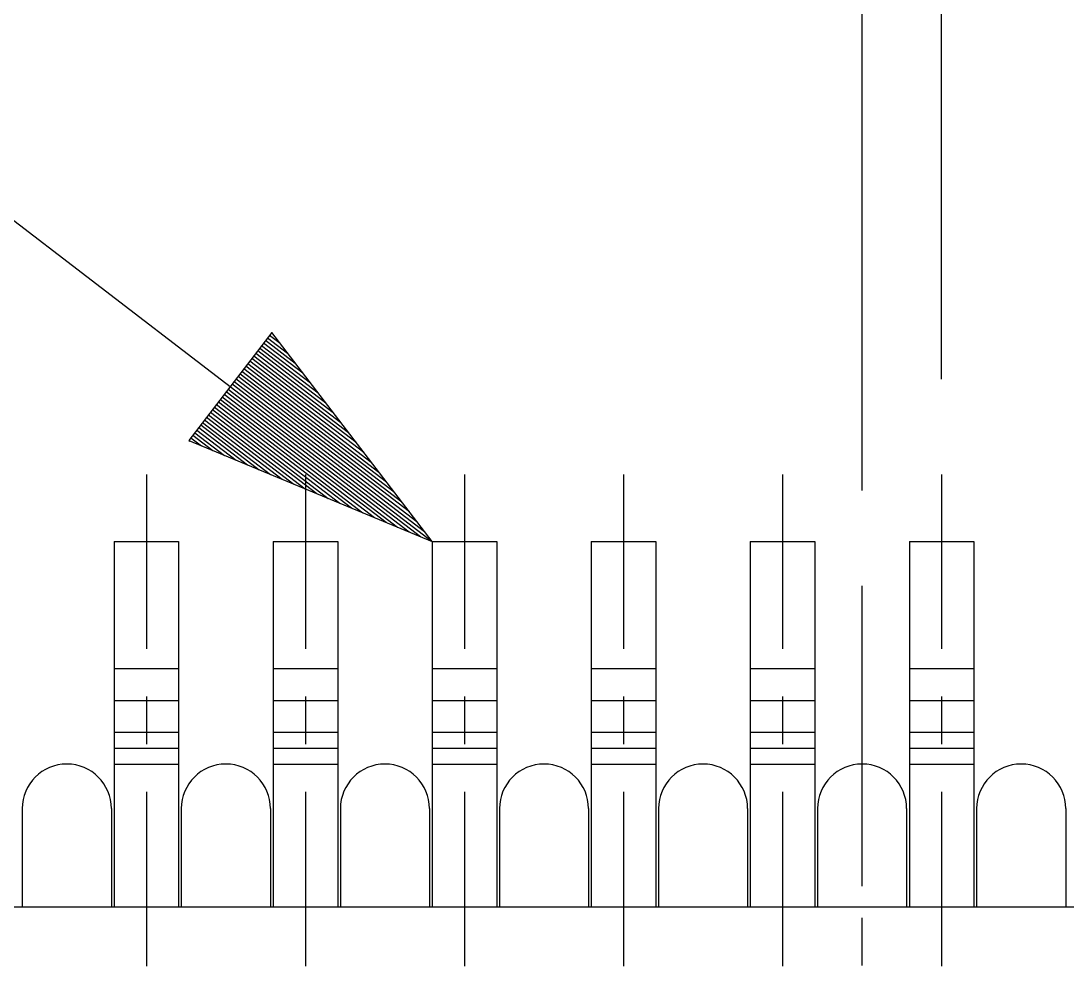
# Model space of a CAD drawing. Extents: x 0 to 420, y 0 to 297.
# Drawn here: x 64.46 to 80.9, y 216.74 to 231.6 of the extents above; entities that cross this region are included whole.
import ezdxf

# ---------------------------------------------------------------- set-up
doc = ezdxf.new("R2010")
doc.units = 0
doc.layers.add('541324033_sd', color=7, linetype='CONTINUOUS')

msp = doc.modelspace()

# ---------------------------------------------------------------- linework, layer by layer
at = {"layer": '541324033_sd', "color": 7}
for points in [[(77.680456, 224.218786), (77.680456, 238.969376)], [(78.930303, 225.968842), (78.930303, 238.969376)], [(78.930303, 225.968842), (78.930303, 238.969376)], [(60.515349, 231.397655), (70.923057, 223.418688), (68.40059, 226.7029), (67.096472, 225.001951), (70.923057, 223.418688)], [(68.304663, 226.57844), (68.771005, 226.220301)], [(68.335735, 226.618233), (68.651287, 226.376087)], [(68.366469, 226.658873), (68.531907, 226.531874)], [(68.397626, 226.698667), (68.412189, 226.68766)], [(68.397626, 226.698667), (68.412189, 226.68766)], [(68.181304, 226.416727), (69.249202, 225.598003)], [(68.212037, 226.457367), (69.129483, 225.753789)], [(68.242856, 226.49716), (69.010103, 225.909575)], [(68.273929, 226.5378), (68.890385, 226.065362)], [(68.057606, 226.255861), (69.727482, 224.975704)], [(68.08834, 226.295654), (69.607764, 225.131491)], [(68.119497, 226.336294), (69.4883, 225.28643)], [(68.150231, 226.376934), (69.368581, 225.442216)], [(67.933908, 226.094148), (70.205678, 224.352559)], [(67.964642, 226.134788), (70.08596, 224.508345)], [(67.995799, 226.174581), (69.96658, 224.664132)], [(68.026533, 226.215221), (69.846862, 224.819918)], [(67.81021, 225.933282), (70.683959, 223.730261)], [(67.841283, 225.973075), (70.564241, 223.8852)], [(67.872102, 226.013715), (70.444777, 224.040987)], [(67.902836, 226.053508), (70.325058, 224.196773)], [(67.686513, 225.771569), (70.560262, 223.568548)], [(67.717585, 225.812209), (70.741448, 223.494041)], [(67.748404, 225.852002), (70.923057, 223.418688)], [(67.748404, 225.852002), (70.923057, 223.418688)], [(67.779477, 225.892642), (70.803339, 223.574474)], [(67.563154, 225.610703), (69.834585, 223.869114)], [(67.593888, 225.650496), (70.016195, 223.793761)], [(67.624706, 225.691136), (70.197381, 223.719254)], [(67.655779, 225.731776), (70.378991, 223.643901)], [(67.439456, 225.44899), (69.109333, 224.168833)], [(67.470275, 225.48963), (69.290603, 224.094326)], [(67.501347, 225.529423), (69.472128, 224.018973)], [(67.532081, 225.570063), (69.653399, 223.94362)], [(67.315758, 225.288123), (68.383741, 224.468552)], [(67.346577, 225.327917), (68.565266, 224.394046)], [(67.37765, 225.368557), (68.746537, 224.319539)], [(67.408383, 225.409196), (68.927723, 224.244186)], [(67.192061, 225.126411), (67.658404, 224.769118)], [(67.223218, 225.16705), (67.839674, 224.694612)], [(67.253952, 225.206844), (68.021199, 224.619258)], [(67.284686, 225.247484), (68.20247, 224.543905)], [(67.09952, 225.005337), (67.114337, 224.994331)], [(67.09952, 225.005337), (67.114337, 224.994331)], [(67.130254, 225.045977), (67.295608, 224.919824)], [(67.161327, 225.086617), (67.476879, 224.844471)], [(66.430401, 224.468552), (66.430401, 221.731286)], [(68.930432, 224.468552), (68.930432, 221.731286)], [(71.430379, 224.468552), (71.430379, 221.731286)], [(73.930325, 224.468552), (73.930325, 221.731286)], [(76.430356, 224.468552), (76.430356, 221.731286)], [(78.930303, 224.468552), (78.930303, 221.731286)], [(65.92308, 223.418688), (66.938061, 223.418688), (66.938061, 221.418866)], [(65.92308, 223.418688), (65.92308, 221.418866)], [(68.423026, 223.418688), (69.438092, 223.418688), (69.438092, 221.418866)], [(68.423026, 223.418688), (68.423026, 221.418866)], [(70.923057, 223.418688), (71.938039, 223.418688), (71.938039, 221.418866)], [(70.923057, 223.418688), (70.923057, 221.418866)], [(73.423004, 223.418688), (74.437985, 223.418688), (74.437985, 221.418866)], [(73.423004, 223.418688), (73.423004, 221.418866)], [(75.92295, 223.418688), (76.938016, 223.418688), (76.938016, 221.418866)], [(75.92295, 223.418688), (75.92295, 221.418866)], [(78.422981, 223.418688), (79.437963, 223.418688), (79.437963, 221.418866)], [(78.422981, 223.418688), (78.422981, 221.418866)], [(77.680456, 218.001728), (77.680456, 222.718497)], [(65.92308, 221.418866), (66.938061, 221.418866), (66.938061, 220.918488)], [(65.92308, 221.418866), (65.92308, 220.918488)], [(68.423026, 221.418866), (69.438092, 221.418866), (69.438092, 220.918488)], [(68.423026, 221.418866), (68.423026, 220.918488)], [(70.923057, 221.418866), (71.938039, 221.418866), (71.938039, 220.918488)], [(70.923057, 221.418866), (70.923057, 220.918488)], [(73.423004, 221.418866), (74.437985, 221.418866), (74.437985, 220.918488)], [(73.423004, 221.418866), (73.423004, 220.918488)], [(75.92295, 221.418866), (76.938016, 221.418866), (76.938016, 220.918488)], [(75.92295, 221.418866), (75.92295, 220.918488)], [(78.422981, 221.418866), (79.437963, 221.418866), (79.437963, 220.918488)], [(78.422981, 221.418866), (78.422981, 220.918488)], [(65.92308, 220.918488), (65.92308, 220.418956)], [(65.92308, 220.918488), (66.938061, 220.918488)], [(66.430401, 220.981141), (66.430401, 220.230996)], [(66.938061, 220.918488), (66.938061, 220.418956)], [(68.423026, 220.918488), (68.423026, 220.418956)], [(68.423026, 220.918488), (69.438092, 220.918488)], [(68.930432, 220.981141), (68.930432, 220.230996)], [(69.438092, 220.918488), (69.438092, 220.418956)], [(70.923057, 220.918488), (70.923057, 220.418956)], [(70.923057, 220.918488), (71.938039, 220.918488)], [(71.430379, 220.981141), (71.430379, 220.230996)], [(71.938039, 220.918488), (71.938039, 220.418956)], [(73.423004, 220.918488), (73.423004, 220.418956)], [(73.423004, 220.918488), (74.437985, 220.918488)], [(73.930325, 220.981141), (73.930325, 220.230996)], [(74.437985, 220.918488), (74.437985, 220.418956)], [(75.92295, 220.918488), (75.92295, 220.418956)], [(75.92295, 220.918488), (76.938016, 220.918488)], [(76.430356, 220.981141), (76.430356, 220.230996)], [(76.938016, 220.918488), (76.938016, 220.418956)], [(78.422981, 220.918488), (78.422981, 220.418956)], [(78.422981, 220.918488), (79.437963, 220.918488)], [(78.930303, 220.981141), (78.930303, 220.230996)], [(79.437963, 220.918488), (79.437963, 220.418956)], [(65.92308, 220.418956), (65.92308, 220.16919)], [(65.92308, 220.418956), (66.938061, 220.418956)], [(66.938061, 220.418956), (66.938061, 220.16919)], [(68.423026, 220.418956), (68.423026, 220.16919)], [(68.423026, 220.418956), (69.438092, 220.418956)], [(69.438092, 220.418956), (69.438092, 220.16919)], [(70.923057, 220.418956), (70.923057, 220.16919)], [(70.923057, 220.418956), (71.938039, 220.418956)], [(71.938039, 220.418956), (71.938039, 220.16919)], [(73.423004, 220.418956), (73.423004, 220.16919)], [(73.423004, 220.418956), (74.437985, 220.418956)], [(74.437985, 220.418956), (74.437985, 220.16919)], [(75.92295, 220.418956), (75.92295, 220.16919)], [(75.92295, 220.418956), (76.938016, 220.418956)], [(76.938016, 220.418956), (76.938016, 220.16919)], [(78.422981, 220.418956), (78.422981, 220.16919)], [(78.422981, 220.418956), (79.437963, 220.418956)], [(79.437963, 220.418956), (79.437963, 220.16919)], [(65.92308, 220.16919), (65.92308, 219.918577)], [(65.92308, 220.16919), (66.938061, 220.16919)], [(66.938061, 220.16919), (66.938061, 219.918577)], [(68.423026, 220.16919), (68.423026, 219.918577)], [(68.423026, 220.16919), (69.438092, 220.16919)], [(69.438092, 220.16919), (69.438092, 219.918577)], [(70.923057, 220.16919), (70.923057, 219.918577)], [(70.923057, 220.16919), (71.938039, 220.16919)], [(71.938039, 220.16919), (71.938039, 219.918577)], [(73.423004, 220.16919), (73.423004, 219.918577)], [(73.423004, 220.16919), (74.437985, 220.16919)], [(74.437985, 220.16919), (74.437985, 219.918577)], [(75.92295, 220.16919), (75.92295, 219.918577)], [(75.92295, 220.16919), (76.938016, 220.16919)], [(76.938016, 220.16919), (76.938016, 219.918577)], [(78.422981, 220.16919), (78.422981, 219.918577)], [(78.422981, 220.16919), (79.437963, 220.16919)], [(79.437963, 220.16919), (79.437963, 219.918577)], [(65.92308, 219.918577), (66.938061, 219.918577), (66.938061, 217.668989)], [(65.92308, 219.918577), (65.92308, 217.668989)], [(68.423026, 219.918577), (69.438092, 219.918577), (69.438092, 217.668989)], [(68.423026, 219.918577), (68.423026, 217.668989)], [(70.923057, 219.918577), (71.938039, 219.918577), (71.938039, 217.668989)], [(70.923057, 219.918577), (70.923057, 217.668989)], [(73.423004, 219.918577), (74.437985, 219.918577), (74.437985, 217.668989)], [(73.423004, 219.918577), (73.423004, 217.668989)], [(75.92295, 219.918577), (76.938016, 219.918577), (76.938016, 217.668989)], [(75.92295, 219.918577), (75.92295, 217.668989)], [(78.422981, 219.918577), (79.437963, 219.918577), (79.437963, 217.668989)], [(78.422981, 219.918577), (78.422981, 217.668989)], [(66.430401, 219.480851), (66.430401, 216.743585)], [(68.930432, 219.480851), (68.930432, 216.743585)], [(71.430379, 219.480851), (71.430379, 216.743585)], [(73.930325, 219.480851), (73.930325, 216.743585)], [(76.430356, 219.480851), (76.430356, 216.743585)], [(78.930303, 219.480851), (78.930303, 216.743585)], [(64.480448, 219.218385), (64.480448, 217.668989)], [(65.880408, 219.218385), (65.880408, 217.668989)], [(66.980395, 219.218385), (66.980395, 217.668989)], [(68.380439, 219.218385), (68.380439, 217.668989)], [(69.480426, 219.218385), (69.480426, 217.668989)], [(70.880385, 219.218385), (70.880385, 217.668989)], [(71.980372, 219.218385), (71.980372, 217.668989)], [(73.380332, 219.218385), (73.380332, 217.668989)], [(74.480318, 219.218385), (74.480318, 217.668989)], [(75.880363, 219.218385), (75.880363, 217.668989)], [(76.98035, 219.218385), (76.98035, 217.668989)], [(78.380309, 219.218385), (78.380309, 217.668989)], [(79.480296, 219.218385), (79.480296, 217.668989)], [(80.880256, 219.218385), (80.880256, 217.668989)], [(116.429922, 217.668989), (38.930737, 217.668989)], [(77.680456, 216.752051), (77.680456, 217.502196)]]:
    msp.add_lwpolyline(points, dxfattribs=at)
for points in [[(65.18064, 219.918577), (64.793968, 219.918577), (64.480448, 219.605311), (64.480448, 219.218385)], [(65.880408, 219.218385), (65.880408, 219.605311), (65.567227, 219.918577), (65.18064, 219.918577)], [(67.680586, 219.918577), (67.293999, 219.918577), (66.980395, 219.605311), (66.980395, 219.218385)], [(68.380439, 219.218385), (68.380439, 219.605311), (68.067173, 219.918577), (67.680586, 219.918577)], [(70.180533, 219.918577), (69.793946, 219.918577), (69.480426, 219.605311), (69.480426, 219.218385)], [(70.880385, 219.218385), (70.880385, 219.605311), (70.567204, 219.918577), (70.180533, 219.918577)], [(72.680564, 219.918577), (72.293892, 219.918577), (71.980372, 219.605311), (71.980372, 219.218385)], [(73.380332, 219.218385), (73.380332, 219.605311), (73.067151, 219.918577), (72.680564, 219.918577)], [(75.18051, 219.918577), (74.793923, 219.918577), (74.480318, 219.605311), (74.480318, 219.218385)], [(75.880363, 219.218385), (75.880363, 219.605311), (75.567097, 219.918577), (75.18051, 219.918577)], [(77.680456, 219.918577), (77.293869, 219.918577), (76.98035, 219.605311), (76.98035, 219.218385)], [(78.380309, 219.218385), (78.380309, 219.605311), (78.067128, 219.918577), (77.680456, 219.918577)], [(80.180488, 219.918577), (79.793816, 219.918577), (79.480296, 219.605311), (79.480296, 219.218385)], [(80.880594, 219.218385), (80.880594, 219.605311), (80.567075, 219.918577), (80.180488, 219.918577)]]:
    msp.add_open_spline(points, degree=3, dxfattribs=at)

doc.saveas('drawing.dxf')
